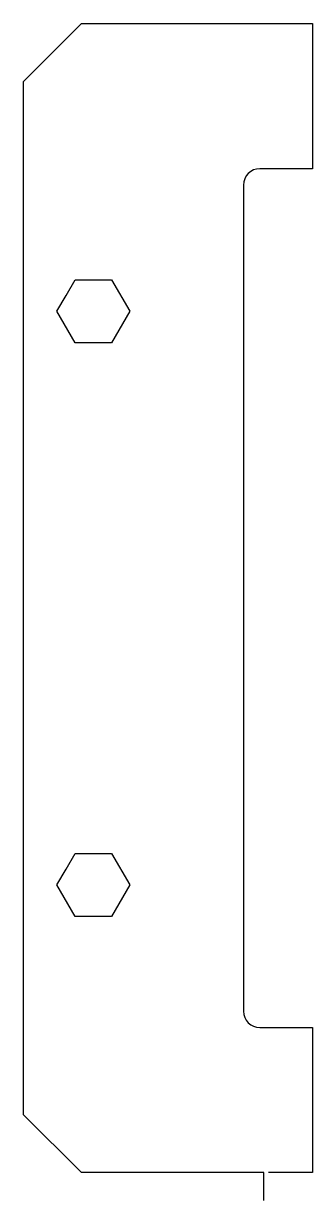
# Model space of a CAD drawing. Extents: x 758 to 809, y 356 to 562.
import ezdxf

# ---------------------------------------------------------------- set-up
doc = ezdxf.new("R2010")
doc.units = 0

msp = doc.modelspace()

# ---------------------------------------------------------------- linework, layer by layer
for p, q in [((758.35, 551.56), (768.44, 561.65)), ((768.44, 561.65), (808.65, 561.65)), ((808.65, 561.65), (808.65, 536.35)), ((758.35, 371.44), (758.35, 551.56)), ((808.65, 536.35), (799.5, 536.35)), ((796.65, 533.5), (796.65, 389.5)), ((765.74, 514.25), (767.32, 517)), ((767.32, 517), (773.68, 517)), ((773.68, 517), (776.85, 511.5)), ((764.15, 511.5), (765.74, 514.25)), ((767.32, 506), (764.15, 511.5)), ((776.85, 511.5), (773.68, 506)), ((773.68, 506), (767.32, 506)), ((765.74, 414.25), (767.32, 417)), ((767.32, 417), (773.68, 417)), ((773.68, 417), (776.85, 411.5)), ((764.15, 411.5), (765.74, 414.25)), ((767.32, 406), (764.15, 411.5)), ((776.85, 411.5), (773.68, 406)), ((773.68, 406), (767.32, 406)), ((799.5, 386.65), (808.65, 386.65)), ((808.65, 386.65), (808.65, 361.35)), ((768.44, 361.35), (758.35, 371.44)), ((800.18, 361.35), (768.44, 361.35)), ((800.18, 356.5), (800.18, 361.35)), ((808.65, 361.35), (800.98, 361.35))]:
    msp.add_line(p, q)
for centre, start, end in [((799.5, 533.5), 90, 180), ((799.5, 389.5), 180, 270)]:
    msp.add_arc(centre, 2.85, start, end)

doc.saveas('drawing.dxf')
